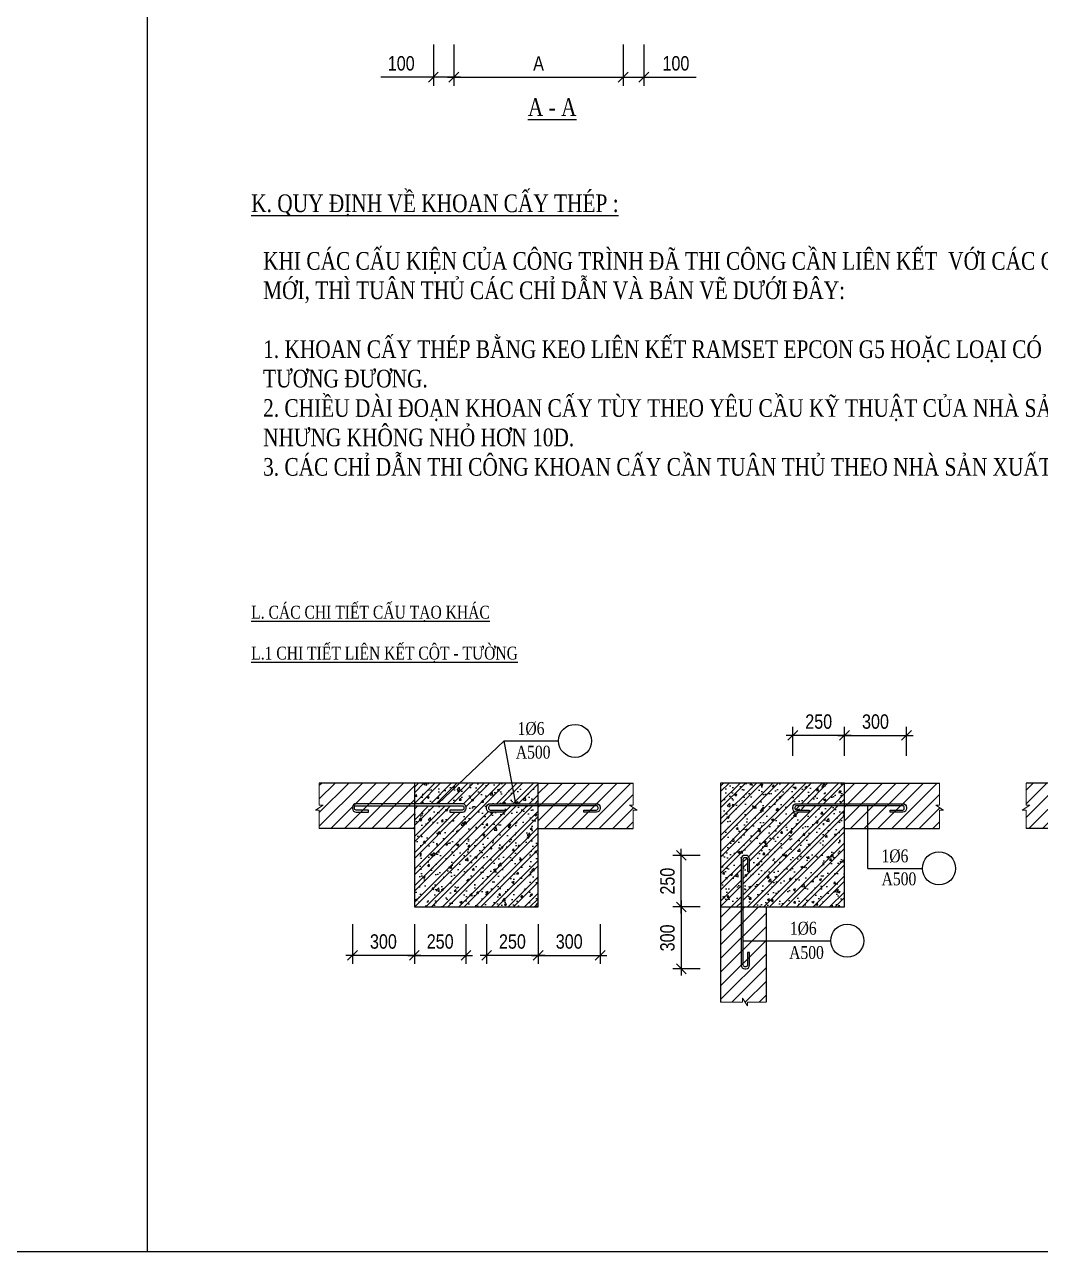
# Model space of a CAD drawing. Header units: millimetres. Extents: x -205508 to -110432, y 549193 to 571297.
# Drawn here: x -182287 to -178414, y 558925 to 563604 of the extents above; entities that cross this region are included whole.
import ezdxf
from ezdxf.enums import TextEntityAlignment as Align

# ---------------------------------------------------------------- set-up
doc = ezdxf.new("R2010")
doc.units = ezdxf.units.MM
doc.header["$LTSCALE"] = 25
doc.header["$MEASUREMENT"] = 0
doc.header["$PDSIZE"] = 50
doc.linetypes.add('CENTER', pattern=[2, 1.25, -0.25, 0.25, -0.25])
for name, color, linetype in [('1', 1, 'Continuous'), ('2', 2, 'Continuous'), ('7', 7, 'CENTER'), ('8', 8, 'Continuous'), ('9', 9, 'Continuous')]:
    doc.layers.add(name, color=color, linetype=linetype)
doc.layers.add('DCE_MCZiCZac', color=250, linetype='Continuous', lineweight=13)
doc.layers.add('NETKHUAT', color=8, linetype='Continuous', lineweight=15)
doc.styles.add('Simplex- GCC', font='arial.ttf', dxfattribs={"width": 0.8})
doc.styles.add('TEXT', font='vntimeh.shx', dxfattribs={"width": 0.8})
doc.styles.add('Vntimeh.shx', font='vntimeh.shx', dxfattribs={"width": 0.8, "bigfont": 'vns.shx'})
doc.dimstyles.new('ISO-25', dxfattribs={"dimscale": 25, "dimtxt": 2.2, "dimasz": 1.5, "dimexe": 1.3, "dimexo": 1, "dimgap": 1, "dimtad": 1, "dimdec": 0, "dimtxsty": 'Simplex- GCC', "dimblk": 'OBLIQUE', "dimcen": 2.5, "dimdle": 1, "dimclrd": 8, "dimclre": 8, "dimclrt": 7, "dimadec": 0, "dimazin": 0, "dimtfac": 1, "dimtdec": 0, "dimtix": 1, "dimtmove": 0, "dimatfit": 3, "dimfxl": 5, "dimfxlon": 1, "dimarcsym": 0})

# ---------------------------------------------------------------- blocks, each defined once
blk = doc.blocks.new('_Oblique')
at = {"color": 4, "linetype": 'ByBlock', "lineweight": -2}
blk.add_line((-0.5, -0.5), (0.5, 0.5), dxfattribs=at)
blk = doc.blocks.new('*D664')
at = {"layer": 'DCE_MCZiCZac', "color": 8, "lineweight": -2, "ltscale": 20, "transparency": 16777216}
for p, q in [((-180650.1, 563528.3), (-180650.1, 563370.8)), ((-180004.6, 563528.3), (-180004.6, 563370.8)), ((-180675.1, 563403.3), (-179979.6, 563403.3))]:
    blk.add_line(p, q, dxfattribs=at)
at = {"layer": 'Defpoints', "color": 0, "ltscale": 20, "transparency": 16777216}
for p in [(-180650.1, 563565.2), (-180004.6, 563565.2), (-180004.6, 563403.3)]:
    blk.add_point(p, dxfattribs=at)
at = {"layer": 'DCE_MCZiCZac', "color": 8, "lineweight": -2, "ltscale": 20, "transparency": 16777216, "xscale": 37.5, "yscale": 37.5, "zscale": 37.5, "rotation": 180}
blk.add_blockref('_Oblique', (-180650.1, 563403.3), dxfattribs=at)
at = {"layer": 'DCE_MCZiCZac', "color": 8, "lineweight": -2, "ltscale": 20, "transparency": 16777216, "xscale": 37.5, "yscale": 37.5, "zscale": 37.5}
blk.add_blockref('_Oblique', (-180004.6, 563403.3), dxfattribs=at)
at = {"layer": 'DCE_MCZiCZac', "color": 7, "ltscale": 20, "transparency": 16777216, "insert": (-180327.4, 563455.8), "char_height": 55, "attachment_point": 5, "style": 'Simplex- GCC'}
blk.add_mtext('A', dxfattribs=at)
blk = doc.blocks.new('*D666')
at = {"layer": 'DCE_MCZiCZac', "color": 8, "lineweight": -2, "ltscale": 20, "transparency": 16777216}
for p, q in [((-180728.5, 563528.3), (-180728.5, 563370.8)), ((-180650.1, 563528.3), (-180650.1, 563370.8)), ((-180728.5, 563403.3), (-180928.4, 563403.3)), ((-180625.1, 563403.3), (-180728.5, 563403.3))]:
    blk.add_line(p, q, dxfattribs=at)
at = {"layer": 'Defpoints', "color": 0, "ltscale": 20, "transparency": 16777216}
for p in [(-180728.5, 563565.2), (-180650.1, 563565.2), (-180728.5, 563403.3)]:
    blk.add_point(p, dxfattribs=at)
at = {"layer": 'DCE_MCZiCZac', "color": 8, "lineweight": -2, "ltscale": 20, "transparency": 16777216, "xscale": 37.5, "yscale": 37.5, "zscale": 37.5, "rotation": 180}
blk.add_blockref('_Oblique', (-180728.5, 563403.3), dxfattribs=at)
at = {"layer": 'DCE_MCZiCZac', "color": 8, "lineweight": -2, "ltscale": 20, "transparency": 16777216, "xscale": 37.5, "yscale": 37.5, "zscale": 37.5}
blk.add_blockref('_Oblique', (-180650.1, 563403.3), dxfattribs=at)
at = {"layer": 'DCE_MCZiCZac', "color": 7, "ltscale": 20, "transparency": 16777216, "insert": (-180851, 563455.8), "char_height": 55, "attachment_point": 5, "style": 'Simplex- GCC'}
blk.add_mtext('100', dxfattribs=at)
blk = doc.blocks.new('*D667')
at = {"layer": 'DCE_MCZiCZac', "color": 8, "lineweight": -2, "ltscale": 20, "transparency": 16777216}
for p, q in [((-180004.6, 563528.3), (-180004.6, 563370.8)), ((-179926.3, 563528.3), (-179926.3, 563370.8)), ((-180029.6, 563403.3), (-179926.3, 563403.3)), ((-179926.3, 563403.3), (-179726.4, 563403.3))]:
    blk.add_line(p, q, dxfattribs=at)
at = {"layer": 'Defpoints', "color": 0, "ltscale": 20, "transparency": 16777216}
for p in [(-180004.6, 563565.2), (-179926.3, 563565.2), (-179926.3, 563403.3)]:
    blk.add_point(p, dxfattribs=at)
at = {"layer": 'DCE_MCZiCZac', "color": 8, "lineweight": -2, "ltscale": 20, "transparency": 16777216, "xscale": 37.5, "yscale": 37.5, "zscale": 37.5, "rotation": 180}
blk.add_blockref('_Oblique', (-180004.6, 563403.3), dxfattribs=at)
at = {"layer": 'DCE_MCZiCZac', "color": 8, "lineweight": -2, "ltscale": 20, "transparency": 16777216, "xscale": 37.5, "yscale": 37.5, "zscale": 37.5}
blk.add_blockref('_Oblique', (-179926.3, 563403.3), dxfattribs=at)
at = {"layer": 'DCE_MCZiCZac', "color": 7, "ltscale": 20, "transparency": 16777216, "insert": (-179803.8, 563455.8), "char_height": 55, "attachment_point": 5, "style": 'Simplex- GCC'}
blk.add_mtext('100', dxfattribs=at)
blk = doc.blocks.new('*D752')
at = {"layer": 'DCE_MCZiCZac', "color": 8, "lineweight": -2, "ltscale": 20, "transparency": 16777216}
for p, q in [((-181037, 560173), (-181037, 560021.6)), ((-180800.9, 560173), (-180800.9, 560021.6)), ((-180775.9, 560054.1), (-181062, 560054.1))]:
    blk.add_line(p, q, dxfattribs=at)
at = {"layer": 'Defpoints', "color": 0, "ltscale": 20, "transparency": 16777216}
for p in [(-181037, 560198), (-180800.9, 560198), (-181037, 560054.1)]:
    blk.add_point(p, dxfattribs=at)
at = {"layer": 'DCE_MCZiCZac', "color": 8, "lineweight": -2, "ltscale": 20, "transparency": 16777216, "xscale": 37.5, "yscale": 37.5, "zscale": 37.5, "rotation": 180}
blk.add_blockref('_Oblique', (-181037, 560054.1), dxfattribs=at)
at = {"layer": 'DCE_MCZiCZac', "color": 8, "lineweight": -2, "ltscale": 20, "transparency": 16777216, "xscale": 37.5, "yscale": 37.5, "zscale": 37.5}
blk.add_blockref('_Oblique', (-180800.9, 560054.1), dxfattribs=at)
at = {"layer": 'DCE_MCZiCZac', "color": 7, "ltscale": 20, "transparency": 16777216, "insert": (-180918.9, 560106.6), "char_height": 55, "attachment_point": 5, "style": 'Simplex- GCC'}
blk.add_mtext('300', dxfattribs=at)
blk = doc.blocks.new('*D753')
at = {"layer": 'DCE_MCZiCZac', "color": 8, "lineweight": -2, "ltscale": 20, "transparency": 16777216}
for p, q in [((-180800.9, 560173), (-180800.9, 560021.6)), ((-180604.1, 560173), (-180604.1, 560021.6)), ((-180825.9, 560054.1), (-180579.1, 560054.1))]:
    blk.add_line(p, q, dxfattribs=at)
at = {"layer": 'Defpoints', "color": 0, "ltscale": 20, "transparency": 16777216}
for p in [(-180800.9, 560198), (-180604.1, 560198), (-180604.1, 560054.1)]:
    blk.add_point(p, dxfattribs=at)
at = {"layer": 'DCE_MCZiCZac', "color": 8, "lineweight": -2, "ltscale": 20, "transparency": 16777216, "xscale": 37.5, "yscale": 37.5, "zscale": 37.5, "rotation": 180}
blk.add_blockref('_Oblique', (-180800.9, 560054.1), dxfattribs=at)
at = {"layer": 'DCE_MCZiCZac', "color": 8, "lineweight": -2, "ltscale": 20, "transparency": 16777216, "xscale": 37.5, "yscale": 37.5, "zscale": 37.5}
blk.add_blockref('_Oblique', (-180604.1, 560054.1), dxfattribs=at)
at = {"layer": 'DCE_MCZiCZac', "color": 7, "ltscale": 20, "transparency": 16777216, "insert": (-180702.5, 560106.6), "char_height": 55, "attachment_point": 5, "style": 'Simplex- GCC'}
blk.add_mtext('250', dxfattribs=at)
blk = doc.blocks.new('*D754')
at = {"layer": 'DCE_MCZiCZac', "color": 8, "lineweight": -2, "ltscale": 20, "transparency": 16777216}
for p, q in [((-180328.7, 560173), (-180328.7, 560021.6)), ((-180092.6, 560173), (-180092.6, 560021.6)), ((-180353.7, 560054.1), (-180067.6, 560054.1))]:
    blk.add_line(p, q, dxfattribs=at)
at = {"layer": 'Defpoints', "color": 0, "ltscale": 20, "transparency": 16777216}
for p in [(-180328.7, 560198), (-180092.6, 560198), (-180092.6, 560054.1)]:
    blk.add_point(p, dxfattribs=at)
at = {"layer": 'DCE_MCZiCZac', "color": 8, "lineweight": -2, "ltscale": 20, "transparency": 16777216, "xscale": 37.5, "yscale": 37.5, "zscale": 37.5, "rotation": 180}
blk.add_blockref('_Oblique', (-180328.7, 560054.1), dxfattribs=at)
at = {"layer": 'DCE_MCZiCZac', "color": 8, "lineweight": -2, "ltscale": 20, "transparency": 16777216, "xscale": 37.5, "yscale": 37.5, "zscale": 37.5}
blk.add_blockref('_Oblique', (-180092.6, 560054.1), dxfattribs=at)
at = {"layer": 'DCE_MCZiCZac', "color": 7, "ltscale": 20, "transparency": 16777216, "insert": (-180210.6, 560106.6), "char_height": 55, "attachment_point": 5, "style": 'Simplex- GCC'}
blk.add_mtext('300', dxfattribs=at)
blk = doc.blocks.new('*D755')
at = {"layer": 'DCE_MCZiCZac', "color": 8, "lineweight": -2, "ltscale": 20, "transparency": 16777216}
for p, q in [((-180525.4, 560173), (-180525.4, 560021.6)), ((-180328.7, 560173), (-180328.7, 560021.6)), ((-180303.7, 560054.1), (-180550.4, 560054.1))]:
    blk.add_line(p, q, dxfattribs=at)
at = {"layer": 'Defpoints', "color": 0, "ltscale": 20, "transparency": 16777216}
for p in [(-180525.4, 560198), (-180328.7, 560198), (-180525.4, 560054.1)]:
    blk.add_point(p, dxfattribs=at)
at = {"layer": 'DCE_MCZiCZac', "color": 8, "lineweight": -2, "ltscale": 20, "transparency": 16777216, "xscale": 37.5, "yscale": 37.5, "zscale": 37.5, "rotation": 180}
blk.add_blockref('_Oblique', (-180525.4, 560054.1), dxfattribs=at)
at = {"layer": 'DCE_MCZiCZac', "color": 8, "lineweight": -2, "ltscale": 20, "transparency": 16777216, "xscale": 37.5, "yscale": 37.5, "zscale": 37.5}
blk.add_blockref('_Oblique', (-180328.7, 560054.1), dxfattribs=at)
at = {"layer": 'DCE_MCZiCZac', "color": 7, "ltscale": 20, "transparency": 16777216, "insert": (-180427.1, 560106.6), "char_height": 55, "attachment_point": 5, "style": 'Simplex- GCC'}
blk.add_mtext('250', dxfattribs=at)
blk = doc.blocks.new('*D742')
at = {"layer": 'DCE_MCZiCZac', "color": 8, "lineweight": -2, "ltscale": 20, "transparency": 16777216}
for p, q in [((-179161.1, 560814.5), (-179161.1, 560925.4)), ((-178925, 560814.5), (-178925, 560925.4)), ((-179186.1, 560892.9), (-178900, 560892.9))]:
    blk.add_line(p, q, dxfattribs=at)
at = {"layer": 'Defpoints', "color": 0, "ltscale": 20, "transparency": 16777216}
for p in [(-178925, 560892.9), (-179161.1, 560789.5), (-178925, 560789.5)]:
    blk.add_point(p, dxfattribs=at)
at = {"layer": 'DCE_MCZiCZac', "color": 8, "lineweight": -2, "ltscale": 20, "transparency": 16777216, "xscale": 37.5, "yscale": 37.5, "zscale": 37.5, "rotation": 180}
blk.add_blockref('_Oblique', (-179161.1, 560892.9), dxfattribs=at)
at = {"layer": 'DCE_MCZiCZac', "color": 8, "lineweight": -2, "ltscale": 20, "transparency": 16777216, "xscale": 37.5, "yscale": 37.5, "zscale": 37.5}
blk.add_blockref('_Oblique', (-178925, 560892.9), dxfattribs=at)
at = {"layer": 'DCE_MCZiCZac', "color": 7, "ltscale": 20, "transparency": 16777216, "insert": (-179043.1, 560945.4), "char_height": 55, "attachment_point": 5, "style": 'Simplex- GCC'}
blk.add_mtext('300', dxfattribs=at)
blk = doc.blocks.new('*D743')
at = {"layer": 'DCE_MCZiCZac', "color": 8, "lineweight": -2, "ltscale": 20, "transparency": 16777216}
for p, q in [((-179357.9, 560814.5), (-179357.9, 560925.4)), ((-179161.1, 560814.5), (-179161.1, 560925.4)), ((-179136.1, 560892.9), (-179382.9, 560892.9))]:
    blk.add_line(p, q, dxfattribs=at)
at = {"layer": 'Defpoints', "color": 0, "ltscale": 20, "transparency": 16777216}
for p in [(-179357.9, 560892.9), (-179357.9, 560789.5), (-179161.1, 560789.5)]:
    blk.add_point(p, dxfattribs=at)
at = {"layer": 'DCE_MCZiCZac', "color": 8, "lineweight": -2, "ltscale": 20, "transparency": 16777216, "xscale": 37.5, "yscale": 37.5, "zscale": 37.5, "rotation": 180}
blk.add_blockref('_Oblique', (-179357.9, 560892.9), dxfattribs=at)
at = {"layer": 'DCE_MCZiCZac', "color": 8, "lineweight": -2, "ltscale": 20, "transparency": 16777216, "xscale": 37.5, "yscale": 37.5, "zscale": 37.5}
blk.add_blockref('_Oblique', (-179161.1, 560892.9), dxfattribs=at)
at = {"layer": 'DCE_MCZiCZac', "color": 7, "ltscale": 20, "transparency": 16777216, "insert": (-179259.5, 560945.4), "char_height": 55, "attachment_point": 5, "style": 'Simplex- GCC'}
blk.add_mtext('250', dxfattribs=at)
blk = doc.blocks.new('*D744')
at = {"layer": 'DCE_MCZiCZac', "color": 8, "lineweight": -2, "ltscale": 20, "transparency": 16777216}
for p, q in [((-179783.4, 560263.6), (-179783.4, 559977.5)), ((-179711.1, 560238.6), (-179815.9, 560238.6)), ((-179711.1, 560002.5), (-179815.9, 560002.5))]:
    blk.add_line(p, q, dxfattribs=at)
at = {"layer": 'Defpoints', "color": 0, "ltscale": 20, "transparency": 16777216}
for p in [(-179686.1, 560238.6), (-179783.4, 560002.5), (-179686.1, 560002.5)]:
    blk.add_point(p, dxfattribs=at)
at = {"layer": 'DCE_MCZiCZac', "color": 8, "lineweight": -2, "ltscale": 20, "transparency": 16777216, "xscale": 37.5, "yscale": 37.5, "zscale": 37.5}
for p, rotation in [((-179783.4, 560238.6), 90), ((-179783.4, 560002.5), 270)]:
    blk.add_blockref('_Oblique', p, dxfattribs=dict(at, rotation=rotation))
at = {"layer": 'DCE_MCZiCZac', "color": 7, "ltscale": 20, "transparency": 16777216, "insert": (-179835.9, 560120.6), "char_height": 55, "attachment_point": 5, "rotation": 90, "style": 'Simplex- GCC'}
blk.add_mtext('300', dxfattribs=at)
blk = doc.blocks.new('*D745')
at = {"layer": 'DCE_MCZiCZac', "color": 8, "lineweight": -2, "ltscale": 20, "transparency": 16777216}
for p, q in [((-179711.1, 560435.4), (-179815.9, 560435.4)), ((-179783.4, 560213.6), (-179783.4, 560460.4)), ((-179711.1, 560238.6), (-179815.9, 560238.6))]:
    blk.add_line(p, q, dxfattribs=at)
at = {"layer": 'Defpoints', "color": 0, "ltscale": 20, "transparency": 16777216}
for p in [(-179783.4, 560435.4), (-179686.1, 560435.4), (-179686.1, 560238.6)]:
    blk.add_point(p, dxfattribs=at)
at = {"layer": 'DCE_MCZiCZac', "color": 8, "lineweight": -2, "ltscale": 20, "transparency": 16777216, "xscale": 37.5, "yscale": 37.5, "zscale": 37.5}
for p, rotation in [((-179783.4, 560435.4), 90), ((-179783.4, 560238.6), 270)]:
    blk.add_blockref('_Oblique', p, dxfattribs=dict(at, rotation=rotation))
at = {"layer": 'DCE_MCZiCZac', "color": 7, "ltscale": 20, "transparency": 16777216, "insert": (-179835.9, 560337), "char_height": 55, "attachment_point": 5, "rotation": 90, "style": 'Simplex- GCC'}
blk.add_mtext('250', dxfattribs=at)

msp = doc.modelspace()

# ---------------------------------------------------------------- hatches: boundary and pattern name
at = {"layer": '8', "linetype": 'ByBlock'}
h = msp.add_hatch(dxfattribs=at)
h.set_pattern_fill('ANSI31', color=256, scale=295.124793, style=0)
h.set_pattern_definition([(45, (-263855.214, 605830.275), (-26.085593, 26.085593), [])])
h.paths.add_polyline_path([(-181163.3, 560710.8), (-181163.3, 560627.5), (-181148.6, 560627.5), (-181178.1, 560607.8), (-181163.3, 560607.8), (-181163.3, 560537.7), (-180800.9, 560537.7), (-180800.9, 560710.8)])
h = msp.add_hatch(dxfattribs=at)
h.set_pattern_fill('BTCT', color=256, scale=11.804992, style=0)
h.set_pattern_definition([(50, (-264522.59, 605377.36), (84.672505, -7.407884), [8.85374, -97.39118]), (355, (-264522.59, 605377.36), (-16.37958, 88.79622), [7.082995, -77.912945]), (100.4514, (-264515.53, 605376.74), (68.292985, 81.38828), [7.524524, -82.76977]), (46.1842, (-264522.59, 605400.97), (125.98772, -19.53951), [13.28062, -146.08677]), (96.6356, (-264512.09, 605399.34), (110.33686, 114.99453), [11.28679, -124.15463]), (351.1842, (-264522.59, 605400.97), (110.33677, 114.99462), [10.6245, -116.86942]), (21, (-264510.785, 605395.064), (70.46483, -47.529127), [8.85374, -97.39118]), (326, (-264510.785, 605395.06), (28.723355, 85.6039), [7.082995, -77.912945]), (71.4514, (-264504.91, 605391.1), (99.18821, 38.0747), [7.524524, -82.76977]), (37.5, (-264522.59, 605377.357), (1.43547, 39.298092), [0, -76.968546, 0, -79.093445, 0, -78.20807]), (7.5, (-264522.59, 605377.357), (31.055337, 46.56027), [0, -45.095068, 0, -75.197797, 0, -29.807604]), (327.5, (-264548.915, 605377.357), (63.017694, -2.662601), [0, -29.51248, 0, -92.078935, 0, -122.181664]), (317.5, (-264560.72, 605377.357), (68.84508, 11.817385), [0, -38.366223, 0, -61.149857, 0, -86.76669]), (45, (-264522.59, 605377.357), (-31.302711, 31.302711), []), (45, (-264501.72, 605377.357), (-31.302711, 31.302711), [])])
h.paths.add_polyline_path([(-180629, 560710.8), (-180800.9, 560710.8), (-180800.9, 560632.4), (-180711.7, 560632.4)], flags=17)
h.paths.add_polyline_path([(-180604, 560618.6), (-180604, 560600.4), (-180665.7, 560600.4), (-180665.7, 560624.5), (-180800.9, 560624.5), (-180800.9, 560238.6), (-180328.7, 560238.6), (-180328.7, 560624.5), (-180456, 560624.5), (-180456, 560600.4), (-180511.8, 560600.4, -0.414214), (-180525.6, 560614.2), (-180525.6, 560632.4), (-180413.7, 560632.4), (-180428.5, 560710.8), (-180629, 560710.8), (-180711.7, 560632.4), (-180617.8, 560632.4, -0.414214)])
h.paths.add_polyline_path([(-180413.7, 560632.4), (-180328.7, 560632.4), (-180328.7, 560710.8), (-180428.5, 560710.8)])
h = msp.add_hatch(dxfattribs=at)
h.set_pattern_fill('ANSI31', color=256, scale=295.124793, angle=90, style=0)
h.set_pattern_definition([(45, (-142719.56, 476251.603), (26.085593, -26.085593), [])])
h.paths.add_polyline_path([(-179966.2, 560710.8), (-179966.2, 560627.5), (-179981, 560627.5), (-179951.5, 560607.8), (-179966.2, 560607.8), (-179966.2, 560537.7), (-180328.7, 560537.7), (-180328.7, 560710.8)])
h = msp.add_hatch(dxfattribs=at)
h.set_pattern_fill('BTCT', color=256, scale=11.804992, style=0)
h.set_pattern_definition([(50, (-264736.557, 605377.36), (84.672505, -7.407884), [8.85374, -97.39118]), (355, (-264736.56, 605377.36), (-16.37958, 88.79622), [7.082995, -77.912945]), (100.4514, (-264729.5, 605376.74), (68.292985, 81.38828), [7.524524, -82.76977]), (46.1842, (-264736.56, 605400.97), (125.98772, -19.53951), [13.28062, -146.08677]), (96.6356, (-264726.06, 605399.34), (110.33686, 114.99453), [11.28679, -124.15463]), (351.1842, (-264736.56, 605400.97), (110.33677, 114.99462), [10.6245, -116.86942]), (21, (-264724.75, 605395.064), (70.46483, -47.529127), [8.85374, -97.39118]), (326, (-264724.75, 605395.06), (28.723355, 85.6039), [7.082995, -77.912945]), (71.4514, (-264718.88, 605391.1), (99.18821, 38.0747), [7.524524, -82.76977]), (37.5, (-264736.557, 605377.357), (1.43547, 39.298092), [0, -76.968546, 0, -79.093445, 0, -78.20807]), (7.5, (-264736.557, 605377.357), (31.055337, 46.56027), [0, -45.095068, 0, -75.197797, 0, -29.807604]), (327.5, (-264762.882, 605377.357), (63.017694, -2.662601), [0, -29.51248, 0, -92.078935, 0, -122.181664]), (317.5, (-264774.687, 605377.357), (68.84508, 11.817385), [0, -38.366223, 0, -61.149857, 0, -86.76669]), (45, (-264736.557, 605377.357), (-31.302711, 31.302711), []), (45, (-264715.69, 605377.357), (-31.302711, 31.302711), [])])
h.paths.add_polyline_path([(-179633.3, 560238.6), (-179554.9, 560238.6), (-179554.9, 560421.7, -0.414214), (-179541.2, 560435.5), (-179536.7, 560435.5, -0.414214), (-179522.9, 560421.7), (-179522.9, 560373.8), (-179530.8, 560373.8), (-179530.8, 560421.7, 0.532842), (-179538.9, 560427.2, 0.532842), (-179547.1, 560421.7), (-179547.1, 560238.6), (-179161.1, 560238.6), (-179161.1, 560624.5), (-179344.3, 560624.5, 0.532842), (-179349.7, 560616.4, 0.532842), (-179344.3, 560608.3), (-179296.3, 560608.3), (-179296.3, 560600.4), (-179344.3, 560600.4, -0.414214), (-179358, 560614.2), (-179358, 560618.6, -0.414214), (-179344.3, 560632.4), (-179161.1, 560632.4), (-179161.1, 560710.8), (-179633.3, 560710.8)])
h = msp.add_hatch(dxfattribs=at)
h.set_pattern_fill('ANSI31', color=256, scale=295.124793, angle=90, style=0)
h.set_pattern_definition([(45, (-141552.01, 476251.603), (26.085593, -26.085593), [])])
h.paths.add_polyline_path([(-178798.7, 560710.8), (-178798.7, 560627.5), (-178813.4, 560627.5), (-178783.9, 560607.8), (-178798.7, 560607.8), (-178798.7, 560537.7), (-179161.1, 560537.7), (-179161.1, 560710.8)])
h = msp.add_hatch(dxfattribs=at)
h.set_pattern_fill('ANSI31', color=256, scale=295.124793, style=0)
h.set_pattern_definition([(45, (-263750.487, 605830.275), (-26.085593, 26.085593), [])])
h.paths.add_polyline_path([(-178468.9, 560710.8), (-178468.9, 560627.5), (-178454.1, 560627.5), (-178483.7, 560607.8), (-178468.9, 560607.8), (-178468.9, 560537.7), (-178106.4, 560537.7), (-178106.4, 560710.8)])
h = msp.add_hatch(dxfattribs=at)
h.set_pattern_fill('ANSI31', color=256, scale=295.124793, angle=180, style=0)
h.set_pattern_definition([(225, (-95174.12, 522629.49), (26.085593, -26.085593), [])])
h.paths.add_polyline_path([(-179633.3, 559876.1), (-179550, 559876.1), (-179550, 559890.9), (-179530.3, 559861.4), (-179530.3, 559876.1), (-179460.2, 559876.1), (-179460.2, 560238.6), (-179633.3, 560238.6)])

# ---------------------------------------------------------------- linework, layer by layer
at = {"linetype": 'ByBlock'}
for p, q in [((-180800.9, 560710.8), (-181163.3, 560710.8)), ((-180328.7, 560710.8), (-179966.2, 560710.8)), ((-179161.1, 560710.8), (-178798.7, 560710.8)), ((-178106.4, 560710.8), (-178468.9, 560710.8)), ((-180800.9, 560537.7), (-181163.3, 560537.7)), ((-180328.7, 560537.7), (-179966.2, 560537.7)), ((-179161.1, 560537.7), (-178798.7, 560537.7)), ((-178106.4, 560537.7), (-178468.9, 560537.7)), ((-179633.3, 560238.6), (-179633.3, 559876.1)), ((-179460.2, 560238.6), (-179460.2, 559876.1))]:
    msp.add_line(p, q, dxfattribs=at)
at = {"layer": '1', "color": 6}
for points in [[(-180617.8, 560624.5, -0.414214), (-180611.9, 560618.6), (-180611.9, 560614.2, -0.414214), (-180617.8, 560608.3), (-180665.7, 560608.3), (-180665.7, 560600.4), (-180617.8, 560600.4, 0.414214), (-180604, 560614.2), (-180604, 560618.6, 0.414214), (-180617.8, 560632.4), (-181023, 560632.4, 0.414214), (-181036.8, 560618.6), (-181036.8, 560614.2, 0.414214), (-181023, 560600.4), (-180975.1, 560600.4), (-180975.1, 560608.3), (-181023, 560608.3, -0.414214), (-181028.9, 560614.2), (-181028.9, 560618.6, -0.414214), (-181023, 560624.5)], [(-180511.8, 560624.5, 0.414214), (-180517.7, 560618.6), (-180517.7, 560614.2, 0.414214), (-180511.8, 560608.3), (-180456, 560608.3), (-180456, 560600.4), (-180511.8, 560600.4, -0.414214), (-180525.6, 560614.2), (-180525.6, 560618.6, -0.414214), (-180511.8, 560632.4), (-180106.5, 560632.4, -0.414214), (-180092.7, 560618.6), (-180092.7, 560614.2, -0.414214), (-180106.5, 560600.4), (-180154.5, 560600.4), (-180154.5, 560608.3), (-180106.5, 560608.3, 0.414214), (-180100.6, 560614.2), (-180100.6, 560618.6, 0.414214), (-180106.5, 560624.5)], [(-179344.3, 560624.5, 0.414214), (-179350.2, 560618.6), (-179350.2, 560614.2, 0.414214), (-179344.3, 560608.3), (-179296.3, 560608.3), (-179296.3, 560600.4), (-179344.3, 560600.4, -0.414214), (-179358, 560614.2), (-179358, 560618.6, -0.414214), (-179344.3, 560632.4), (-178939, 560632.4, -0.414214), (-178925.2, 560618.6), (-178925.2, 560614.2, -0.414214), (-178939, 560600.4), (-178986.9, 560600.4), (-178986.9, 560608.3), (-178939, 560608.3, 0.414214), (-178933.1, 560614.2), (-178933.1, 560618.6, 0.414214), (-178939, 560624.5)], [(-179547.1, 560421.7, -0.414214), (-179541.2, 560427.6), (-179536.7, 560427.6, -0.414214), (-179530.8, 560421.7), (-179530.8, 560373.8), (-179522.9, 560373.8), (-179522.9, 560421.7, 0.414214), (-179536.7, 560435.5), (-179541.2, 560435.5, 0.414214), (-179554.9, 560421.7), (-179554.9, 560016.5, 0.414214), (-179541.2, 560002.7), (-179536.7, 560002.7, 0.414214), (-179522.9, 560016.5), (-179522.9, 560064.4), (-179530.8, 560064.4), (-179530.8, 560016.5, -0.414214), (-179536.7, 560010.6), (-179541.2, 560010.6, -0.414214), (-179547.1, 560016.5)]]:
    msp.add_lwpolyline(points, format="xyb", close=True, dxfattribs=at)
at = {"layer": '7', "linetype": 'ByBlock'}
for points in [[(-180800.9, 560238.6), (-180328.7, 560238.6), (-180328.7, 560710.8), (-180800.9, 560710.8)], [(-179633.3, 560238.6), (-179161.1, 560238.6), (-179161.1, 560710.8), (-179633.3, 560710.8)]]:
    msp.add_lwpolyline(points, close=True, dxfattribs=at)
at = {"layer": '9', "color": 9, "linetype": 'Continuous'}
for p, q in [((-180711.7, 560632.4), (-180459.1, 560872)), ((-180459.1, 560872), (-180251.3, 560872)), ((-179071.8, 560385.9), (-178864.1, 560385.9)), ((-179547.1, 560110), (-179213.7, 560110))]:
    msp.add_line(p, q, dxfattribs=at)
at = {"layer": '9'}
msp.add_line((-180413.7, 560632.4), (-180459.1, 560872), dxfattribs=at)
at = {"layer": '9', "linetype": 'ByBlock'}
msp.add_line((-179071.8, 560385.9), (-179071.8, 560624.5), dxfattribs=at)
for centre in [(-180188.3, 560872), (-178801, 560385.9), (-179150.6, 560110)]:
    msp.add_circle(centre, 63.1, dxfattribs=at)
at = {"layer": 'Defpoints'}
msp.add_lwpolyline([(-170249.4, 570555.2), (-186159.5, 570555.2), (-186159.5, 558924.8), (-170249.4, 558924.8)], close=True, dxfattribs=at)
msp.add_lwpolyline([(-181820, 570555.2), (-181820, 558924.8)], dxfattribs=at)
at = {"layer": 'NETKHUAT'}
for points in [[(-181163.3, 560537.7), (-181163.3, 560607.8), (-181178.1, 560607.8), (-181148.6, 560627.5), (-181163.3, 560627.5), (-181163.3, 560710.8)], [(-179966.2, 560537.7), (-179966.2, 560607.8), (-179951.5, 560607.8), (-179981, 560627.5), (-179966.2, 560627.5), (-179966.2, 560710.8)], [(-178798.7, 560537.7), (-178798.7, 560607.8), (-178783.9, 560607.8), (-178813.4, 560627.5), (-178798.7, 560627.5), (-178798.7, 560710.8)], [(-178468.9, 560537.7), (-178468.9, 560607.8), (-178483.7, 560607.8), (-178454.1, 560627.5), (-178468.9, 560627.5), (-178468.9, 560710.8)], [(-179460.2, 559876.1), (-179530.3, 559876.1), (-179530.3, 559861.4), (-179550, 559890.9), (-179550, 559876.1), (-179633.3, 559876.1)]]:
    msp.add_lwpolyline(points, dxfattribs=at)

# ---------------------------------------------------------------- texts
at = {"layer": '2', "style": 'TEXT', "width": 0.8}
msp.add_text('%%Ua - a', height=67.31, dxfattribs=at).set_placement((-180275.4, 563289.4), align=Align.MIDDLE)
for s, height, p in [('%%UK. quy ®Þnh vÒ khoan cÊy thÐp :', 67.312, (-181422.8, 562888.7)), ('%%UL. c¸c chi tiÕt cÊu t¹o kh¸c', 49.187, (-181422.8, 561338.2)), ('%%UL.1 chi tiÕt liªn kÕt cét - t\xadêng', 49.187, (-181422.8, 561182.3)), ('1%%C6', 49.19, (-180407.2, 560895)), ('a500', 49.19, (-180414, 560804.4)), ('1%%C6', 49.19, (-179020, 560408.9)), ('a500', 49.19, (-179019.6, 560321.2)), ('1%%C6', 49.19, (-179369.6, 560133)), ('a500', 49.19, (-179372, 560040.4))]:
    msp.add_text(s, height=height, dxfattribs=at).set_placement(p)
at = {"layer": '2', "insert": (-181377.5, 562736.3), "char_height": 67.3121, "width": 3468.932, "attachment_point": 1, "style": 'Vntimeh.shx'}
msp.add_mtext('khi c¸c cÊu kiÖn cña c«ng tr×nh ®· thi c«ng cÇn liªn kÕt  víi c¸c cÊu kiÖn míi, th× tu©n thñ c¸c chØ dÉn vµ b¶n vÏ d\xadíi ®©y:\\P\\P1. khoan cÊy thÐp b»ng keo liªn kÕt ramset epcon g5 hoÆc lo¹i cã c\xadêng ®é t\xad¬ng ®\xad¬ng.\\P2. chiÒu dµi ®o¹n khoan cÊy tïy theo yªu cÇu kü thuËt cña nhµ s¶n xuÊt nh\xadng kh«ng nhá h¬n 10d.   \\P3. c¸c chØ dÉn thi c«ng khoan cÊy cÇn tu©n thñ theo nhµ s¶n xuÊt.\\P\\P         ', dxfattribs=at)

# ---------------------------------------------------------------- dimensions: what is measured, and where the dimension line sits
at = {"layer": 'DCE_MCZiCZac', "ltscale": 20}
for base, p1, p2, angle, picture, middle in [((-180728.5, 563403.3), (-180650.1, 563565.2), (-180728.5, 563565.2), 180, '*D666', (-180851, 563403.3)), ((-179926.3, 563403.3), (-180004.6, 563565.2), (-179926.3, 563565.2), 0, '*D667', (-179803.8, 563403.3))]:
    dim = msp.add_linear_dim(base=base, p1=p1, p2=p2, angle=angle, text='100', dimstyle='ISO-25', dxfattribs=at)
    dim.commit()
    dim.dimension.update_dxf_attribs({"geometry": picture, "text_midpoint": middle, "dimtype": 161})
dim = msp.add_linear_dim(base=(-180004.6, 563403.3), p1=(-180650.1, 563565.2), p2=(-180004.6, 563565.2), text='A', dimstyle='ISO-25', dxfattribs=at)
dim.commit()
dim.dimension.update_dxf_attribs({"geometry": '*D664', "text_midpoint": (-180327.4, 563455.8)})
for p1, p2, distance, text, picture, middle in [((-179161.1, 560789.5), (-179357.9, 560789.5), -103.4, '250', '*D743', (-179259.5, 560945.4)), ((-179161.1, 560789.5), (-178925, 560789.5), 103.4, '300', '*D742', (-179043.1, 560945.4)), ((-179686.1, 560238.6), (-179686.1, 560435.4), 97.3, '250', '*D745', (-179835.9, 560337)), ((-179686.1, 560238.6), (-179686.1, 560002.5), -97.3, '300', '*D744', (-179835.9, 560120.6)), ((-180800.9, 560198), (-181037, 560198), 143.9, '300', '*D752', (-180918.9, 560106.6)), ((-180800.9, 560198), (-180604.1, 560198), -143.9, '250', '*D753', (-180702.5, 560106.6)), ((-180328.7, 560198), (-180525.4, 560198), 143.9, '250', '*D755', (-180427.1, 560106.6)), ((-180328.7, 560198), (-180092.6, 560198), -143.9, '300', '*D754', (-180210.6, 560106.6))]:
    dim = msp.add_aligned_dim(p1=p1, p2=p2, distance=distance, text=text, dimstyle='ISO-25', dxfattribs=at)
    dim.commit()
    dim.dimension.update_dxf_attribs({"geometry": picture, "text_midpoint": middle})

doc.saveas('drawing.dxf')
